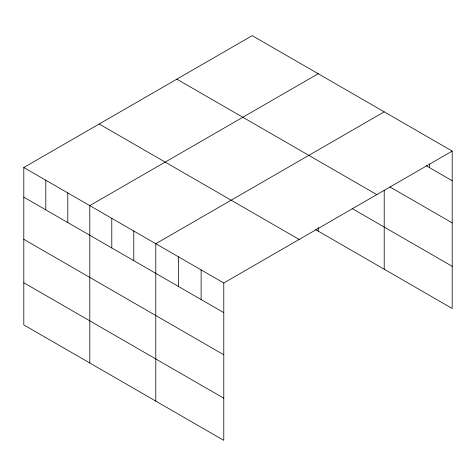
<?xml version="1.0" encoding="UTF-8"?>
<svg xmlns="http://www.w3.org/2000/svg" width="476" height="476" viewBox="0 0 476 476"><rect width="100%" height="100%" fill="white"/><g stroke="black" fill="none" stroke-linecap="round" stroke-linejoin="round"><path stroke-width="0.71" d="M23.8 167.516L223.78 282.976L223.78 440.359L23.8 324.906L23.8 167.516L252.22 35.64L452.2 151.094L452.2 308.484L315.701 229.676M318.212 73.738L89.791 205.62L89.791 363.004M384.209 111.842L155.789 243.718L155.789 401.107M223.78 282.976L452.2 151.094M426.389 165.838L452.2 180.743M389.874 186.913L452.2 222.893M176.84 79.159L376.819 194.619M352.151 208.565L452.2 266.328M99.181 123.998L299.16 239.452M23.8 197.159L223.78 312.619M23.8 239.315L223.78 354.775M23.8 282.75L223.78 398.204M429.536 163.952L429.536 167.653M384.209 190.156L384.209 269.226M318.212 227.492L318.212 231.128M201.116 269.886L201.116 299.535M178.452 256.802L178.452 286.451M133.786 231.021L133.786 260.664M111.789 218.317L111.789 247.96M67.794 192.917L67.794 222.56M45.797 180.22L45.797 209.862"/></g></svg>
